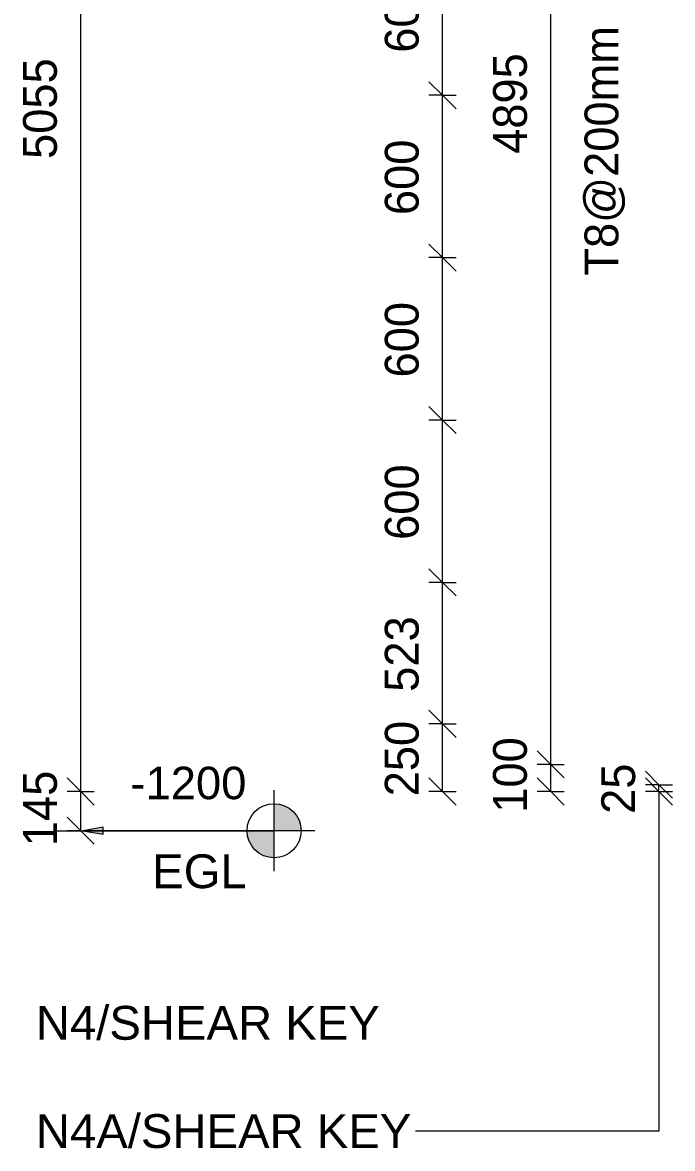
# Model space of a CAD drawing. Header units: millimetres. Extents: x 11044 to 27690, y -2714 to 8859.
# Drawn here: x 18867 to 21269, y -2714 to 1446 of the extents above; entities that cross this region are included whole.
import ezdxf

# ---------------------------------------------------------------- set-up
doc = ezdxf.new("R2010")
doc.units = ezdxf.units.MM
for name, color, linetype, lineweight in [('A-ANNO-DIMS', 211, 'Continuous', 9), ('A-ANNO-DIMS-50', 211, 'Continuous', 9), ('A-DETL-MBND', 5, 'Continuous', 18), ('G-ANNO-DIMS', 111, 'Continuous', 9), ('G-ANNO-TEXT', 231, 'Continuous', 9)]:
    doc.layers.add(name, color=color, linetype=linetype, lineweight=lineweight)
doc.styles.add('Arial_1', font='arial.ttf', dxfattribs={"height": 125})
doc.styles.add('Arial_2', font='arial.ttf', dxfattribs={"height": 120})
doc.styles.add('Nirmala UI Semilight', font='NirmalaS.ttf', dxfattribs={"height": 125})
doc.dimstyles.new('Arrow_Filled_-_2_5_NI_UI', dxfattribs={"dimscale": 304.8, "dimtxt": 130.920493, "dimasz": 0.328084, "dimexe": 0.164042, "dimexo": 0.0625, "dimgap": 0.164042, "dimtad": 1, "dimdec": 4, "dimzin": 0, "dimdsep": 46, "dimtxsty": 'Nirmala UI Semilight', "dimblk1": 'OBLIQUE', "dimblk2": 'OBLIQUE', "dimsah": 1, "dimcen": 0.09, "dimazin": 0, "dimtfac": 1, "dimtdec": 4, "dimtix": 1, "dimtmove": 0, "dimatfit": 3, "dimfxl": 0.164042, "dimfxlon": 1, "dimtvp": 1, "dimtolj": 1, "dimtzin": 0, "dimarcsym": 2})

# ---------------------------------------------------------------- blocks, each defined once
blk = doc.blocks.new('DIMBLOCK2-Elevation Front')
at = {"layer": 'A-ANNO-DIMS-50'}
for p, q in [((19082, -1395), (19032, -1345)), ((19082, -1395), (19032, -1395)), ((19082, -1540), (19082, -1395)), ((19082, -1395), (19132, -1445)), ((19082, -1395), (19132, -1395)), ((19082, -1540), (19032, -1490)), ((19082, -1540), (19032, -1540)), ((19082, -1540), (19132, -1590)), ((19082, -1540), (19132, -1540))]:
    blk.add_line(p, q, dxfattribs=at)
at = {"layer": 'A-ANNO-DIMS-50', "color": 0, "insert": (18868.9, -1597.2), "char_height": 125, "width": 311.353, "attachment_point": 1, "rotation": 90, "line_spacing_factor": 1.142579, "style": 'Nirmala UI Semilight'}
blk.add_mtext('145', dxfattribs=at)
blk = doc.blocks.new('_Oblique')
at = {"color": 0, "linetype": 'ByBlock', "lineweight": -2}
blk.add_line((-0.5, -0.5), (0.5, 0.5), dxfattribs=at)
blk = doc.blocks.new('DIMBLOCK3-Elevation Front')
at = {"layer": 'A-ANNO-DIMS-50'}
for p, q in [((19082, 3660), (19032, 3710)), ((19082, 3660), (19032, 3660)), ((19082, -1395), (19082, 3660)), ((19082, 3660), (19132, 3610)), ((19082, 3660), (19132, 3660)), ((19082, -1395), (19032, -1345)), ((19082, -1395), (19032, -1395)), ((19082, -1395), (19132, -1445)), ((19082, -1395), (19132, -1395))]:
    blk.add_line(p, q, dxfattribs=at)
at = {"layer": 'A-ANNO-DIMS-50', "color": 0, "insert": (18868.9, 942.1), "char_height": 125, "width": 457.032, "attachment_point": 1, "rotation": 90, "line_spacing_factor": 1.142579, "style": 'Nirmala UI Semilight'}
blk.add_mtext('5055', dxfattribs=at)
blk = doc.blocks.new('Spot Elevations - M_Spot Elevation - Target Filled-10609-Elevation Front')
at = {"layer": 'G-ANNO-DIMS'}
h = blk.add_hatch(color=256, dxfattribs=at)
edge = h.paths.add_edge_path()
edge.add_line((19796.9, -1540), (19896.9, -1540))
edge.add_arc((19796.9, -1540), 100, 0, 90)
edge.add_line((19796.9, -1440), (19796.9, -1540))
h = blk.add_hatch(color=256, dxfattribs=at)
edge = h.paths.add_edge_path()
edge.add_line((19796.9, -1540), (19696.9, -1540))
edge.add_arc((19796.9, -1540), 100, 180, 270)
edge.add_line((19796.9, -1640), (19796.9, -1540))
for p, q in [((19796.9, -1690), (19796.9, -1390)), ((19946.9, -1540), (19096.9, -1540))]:
    blk.add_line(p, q, dxfattribs=at)
blk.add_circle((19796.9, -1540), 100, dxfattribs=at)
blk = doc.blocks.new('DIMBLOCK77-Elevation Front')
at = {"layer": 'A-ANNO-DIMS-50'}
for p, q in [((20819.1, -1295), (20769.1, -1245)), ((20819.1, -1295), (20769.1, -1295)), ((20819.1, -1395), (20819.1, -1295)), ((20819.1, -1295), (20869.1, -1345)), ((20819.1, -1295), (20869.1, -1295)), ((20819.1, -1395), (20769.1, -1345)), ((20819.1, -1395), (20769.1, -1395)), ((20819.1, -1395), (20869.1, -1445)), ((20819.1, -1395), (20869.1, -1395))]:
    blk.add_line(p, q, dxfattribs=at)
at = {"layer": 'A-ANNO-DIMS-50', "color": 0, "insert": (20606, -1473.5), "char_height": 125, "width": 308.496, "attachment_point": 1, "rotation": 90, "line_spacing_factor": 1.142579, "style": 'Nirmala UI Semilight'}
blk.add_mtext('100', dxfattribs=at)
blk = doc.blocks.new('DIMBLOCK78-Elevation Front')
at = {"layer": 'A-ANNO-DIMS-50'}
for p, q in [((20819.1, 3600), (20769.1, 3650)), ((20819.1, 3600), (20769.1, 3600)), ((20819.1, -1295), (20819.1, 3600)), ((20819.1, 3600), (20869.1, 3550)), ((20819.1, 3600), (20869.1, 3600)), ((20819.1, -1295), (20769.1, -1245)), ((20819.1, -1295), (20769.1, -1295)), ((20819.1, -1295), (20869.1, -1345)), ((20819.1, -1295), (20869.1, -1295))]:
    blk.add_line(p, q, dxfattribs=at)
at = {"layer": 'A-ANNO-DIMS-50', "color": 0, "char_height": 125, "attachment_point": 1, "rotation": 90, "line_spacing_factor": 1.142579, "style": 'Nirmala UI Semilight'}
for s, insert, width in [('T8@200mm C/C', (20944, 511), 1539.625), ('4895', (20606, 960.9), 459.888)]:
    blk.add_mtext(s, dxfattribs=dict(at, insert=insert, width=width))
blk = doc.blocks.new('DIMBLOCK80-Elevation Front')
at = {"layer": 'A-ANNO-DIMS-50'}
for p, q in [((20419.1, -1145), (20369.1, -1095)), ((20419.1, -1145), (20369.1, -1145)), ((20419.1, -1395), (20419.1, -1145)), ((20419.1, -1145), (20469.1, -1195)), ((20419.1, -1145), (20469.1, -1145)), ((20419.1, -1395), (20369.1, -1345)), ((20419.1, -1395), (20369.1, -1395)), ((20419.1, -1395), (20469.1, -1445)), ((20419.1, -1395), (20469.1, -1395))]:
    blk.add_line(p, q, dxfattribs=at)
at = {"layer": 'A-ANNO-DIMS-50', "color": 0, "insert": (20206, -1412.8), "char_height": 125, "width": 342.774, "attachment_point": 1, "rotation": 90, "line_spacing_factor": 1.142579, "style": 'Nirmala UI Semilight'}
blk.add_mtext('250', dxfattribs=at)
blk = doc.blocks.new('DIMBLOCK81-Elevation Front')
at = {"layer": 'A-ANNO-DIMS-50'}
for p, q in [((20419.1, -622.5), (20369.1, -572.5)), ((20419.1, -622.5), (20369.1, -622.5)), ((20419.1, -1145), (20419.1, -622.5)), ((20419.1, -622.5), (20469.1, -672.5)), ((20419.1, -622.5), (20469.1, -622.5)), ((20419.1, -1145), (20369.1, -1095)), ((20419.1, -1145), (20369.1, -1145)), ((20419.1, -1145), (20469.1, -1195)), ((20419.1, -1145), (20469.1, -1145))]:
    blk.add_line(p, q, dxfattribs=at)
at = {"layer": 'A-ANNO-DIMS-50', "color": 0, "insert": (20206, -1026.6), "char_height": 125, "width": 342.774, "attachment_point": 1, "rotation": 90, "line_spacing_factor": 1.142579, "style": 'Nirmala UI Semilight'}
blk.add_mtext('523', dxfattribs=at)
blk = doc.blocks.new('DIMBLOCK82-Elevation Front')
at = {"layer": 'A-ANNO-DIMS-50'}
for p, q in [((20419.1, -22.5), (20369.1, 27.5)), ((20419.1, -22.5), (20369.1, -22.5)), ((20419.1, -622.5), (20419.1, -22.5)), ((20419.1, -22.5), (20469.1, -72.5)), ((20419.1, -22.5), (20469.1, -22.5)), ((20419.1, -622.5), (20369.1, -572.5)), ((20419.1, -622.5), (20369.1, -622.5)), ((20419.1, -622.5), (20469.1, -672.5)), ((20419.1, -622.5), (20469.1, -622.5))]:
    blk.add_line(p, q, dxfattribs=at)
at = {"layer": 'A-ANNO-DIMS-50', "color": 0, "insert": (20206, -465.3), "char_height": 125, "width": 342.774, "attachment_point": 1, "rotation": 90, "line_spacing_factor": 1.142579, "style": 'Nirmala UI Semilight'}
blk.add_mtext('600', dxfattribs=at)
blk = doc.blocks.new('DIMBLOCK83-Elevation Front')
at = {"layer": 'A-ANNO-DIMS-50'}
for p, q in [((20419.1, 577.5), (20369.1, 627.5)), ((20419.1, 577.5), (20369.1, 577.5)), ((20419.1, -22.5), (20419.1, 577.5)), ((20419.1, 577.5), (20469.1, 527.5)), ((20419.1, 577.5), (20469.1, 577.5)), ((20419.1, -22.5), (20369.1, 27.5)), ((20419.1, -22.5), (20369.1, -22.5)), ((20419.1, -22.5), (20469.1, -72.5)), ((20419.1, -22.5), (20469.1, -22.5))]:
    blk.add_line(p, q, dxfattribs=at)
at = {"layer": 'A-ANNO-DIMS-50', "color": 0, "insert": (20206, 134.7), "char_height": 125, "width": 342.774, "attachment_point": 1, "rotation": 90, "line_spacing_factor": 1.142579, "style": 'Nirmala UI Semilight'}
blk.add_mtext('600', dxfattribs=at)
blk = doc.blocks.new('DIMBLOCK84-Elevation Front')
at = {"layer": 'A-ANNO-DIMS-50'}
for p, q in [((20419.1, 1177.5), (20369.1, 1227.5)), ((20419.1, 1177.5), (20369.1, 1177.5)), ((20419.1, 577.5), (20419.1, 1177.5)), ((20419.1, 1177.5), (20469.1, 1127.5)), ((20419.1, 1177.5), (20469.1, 1177.5)), ((20419.1, 577.5), (20369.1, 627.5)), ((20419.1, 577.5), (20369.1, 577.5)), ((20419.1, 577.5), (20469.1, 527.5)), ((20419.1, 577.5), (20469.1, 577.5))]:
    blk.add_line(p, q, dxfattribs=at)
at = {"layer": 'A-ANNO-DIMS-50', "color": 0, "insert": (20206, 734.7), "char_height": 125, "width": 342.774, "attachment_point": 1, "rotation": 90, "line_spacing_factor": 1.142579, "style": 'Nirmala UI Semilight'}
blk.add_mtext('600', dxfattribs=at)
blk = doc.blocks.new('DIMBLOCK85-Elevation Front')
at = {"layer": 'A-ANNO-DIMS-50'}
for p, q in [((20419.1, 1777.5), (20369.1, 1827.5)), ((20419.1, 1777.5), (20369.1, 1777.5)), ((20419.1, 1177.5), (20419.1, 1777.5)), ((20419.1, 1777.5), (20469.1, 1727.5)), ((20419.1, 1777.5), (20469.1, 1777.5)), ((20419.1, 1177.5), (20369.1, 1227.5)), ((20419.1, 1177.5), (20369.1, 1177.5)), ((20419.1, 1177.5), (20469.1, 1127.5)), ((20419.1, 1177.5), (20469.1, 1177.5))]:
    blk.add_line(p, q, dxfattribs=at)
at = {"layer": 'A-ANNO-DIMS-50', "color": 0, "insert": (20206, 1334.7), "char_height": 125, "width": 342.774, "attachment_point": 1, "rotation": 90, "line_spacing_factor": 1.142579, "style": 'Nirmala UI Semilight'}
blk.add_mtext('600', dxfattribs=at)
blk = doc.blocks.new('DIMBLOCK102-Elevation Front')
at = {"layer": 'A-ANNO-DIMS-50'}
for p, q in [((21219.1, -1370), (21169.1, -1320)), ((21219.1, -1395), (21169.1, -1345)), ((21219.1, -1370), (21169.1, -1370)), ((21219.1, -1395), (21219.1, -1370)), ((21219.1, -1370), (21269.1, -1420)), ((21219.1, -1370), (21269.1, -1370)), ((21219.1, -1395), (21169.1, -1395)), ((21219.1, -1395), (21269.1, -1445)), ((21219.1, -1395), (21269.1, -1395))]:
    blk.add_line(p, q, dxfattribs=at)
at = {"layer": 'A-ANNO-DIMS-50', "color": 0, "insert": (21006, -1477.7), "char_height": 125, "width": 228.516, "attachment_point": 1, "rotation": 90, "line_spacing_factor": 1.142579, "style": 'Nirmala UI Semilight'}
blk.add_mtext('25', dxfattribs=at)

msp = doc.modelspace()

# ---------------------------------------------------------------- hatches: boundary and pattern name
at = {"layer": 'G-ANNO-DIMS'}
msp.add_hatch(color=256, dxfattribs=at).paths.add_polyline_path([(19090.0695, -1540), (19165.0695, -1553.22452), (19165.0695, -1526.77548)])

# ---------------------------------------------------------------- linework, layer by layer
at = {"layer": 'A-DETL-MBND'}
for p, q in [((21219.08597, -1395), (21219.08597, -2649.76001)), ((18990.0695, -1540), (19090.0695, -1540)), ((21219.08597, -2649.76001), (20319.08597, -2649.76001))]:
    msp.add_line(p, q, dxfattribs=at)
at = {"layer": 'G-ANNO-DIMS'}
for p, q in [((19165.0695, -1526.77548), (19090.0695, -1540)), ((19165.0695, -1553.22452), (19165.0695, -1526.77548)), ((19090.0695, -1540), (19165.0695, -1553.22452)), ((19090.0695, -1540), (19524.1867, -1540)), ((19524.1867, -1540), (19796.90794, -1540))]:
    msp.add_line(p, q, dxfattribs=at)

# ---------------------------------------------------------------- block references
msp.add_blockref('Spot Elevations - M_Spot Elevation - Target Filled-10609-Elevation Front', (0, 0), dxfattribs=at)

# ---------------------------------------------------------------- texts
at = {"layer": 'G-ANNO-TEXT', "color": 7, "char_height": 125, "attachment_point": 1, "rotation": 0.00059865, "style": 'Arial_1'}
for s, insert, width in [('EGL', (19346.19771, -1627.23643), 420.8859375), ('N4/SHEAR KEY', (18916.36442, -2187.23827), 1535.2315625), ('N4A/SHEAR KEY', (18916.3686, -2587.23827), 1675.526875)]:
    msp.add_mtext(s, dxfattribs=dict(at, insert=insert, width=width))

# ---------------------------------------------------------------- dimensions: what is measured, and where the dimension line sits
at = {"layer": 'A-ANNO-DIMS'}
for base, p1, p2, override, picture, middle in [((19081.98588, 3660), (19031.98588, -1395), (19031.98588, 3660), {"dimpost": '<>', "dimfxl": 5055}, 'DIMBLOCK3-Elevation Front', (18967.39383, 1132.5)), ((20419.08597, 1777.5), (20369.08597, 1177.5), (20369.08597, 1777.5), {"dimpost": '<>', "dimfxl": 600}, 'DIMBLOCK85-Elevation Front', (20304.45033, 1477.5)), ((20419.08597, 1177.5), (20369.08597, 577.5), (20369.08597, 1177.5), {"dimpost": '<>', "dimfxl": 600}, 'DIMBLOCK84-Elevation Front', (20304.45033, 877.5)), ((20419.08597, 577.5), (20369.08597, -22.5), (20369.08597, 577.5), {"dimpost": '<>', "dimfxl": 600}, 'DIMBLOCK83-Elevation Front', (20304.45033, 277.5)), ((20419.08597, -22.5), (20369.08597, -622.5), (20369.08597, -22.5), {"dimpost": '<>', "dimfxl": 600}, 'DIMBLOCK82-Elevation Front', (20304.45033, -322.5)), ((20419.08597, -622.5), (20369.08597, -1145), (20369.08597, -622.5), {"dimpost": '<>', "dimfxl": 522.5}, 'DIMBLOCK81-Elevation Front', (20304.45033, -883.75)), ((20419.08597, -1145), (20369.08597, -1395), (20369.08597, -1145), {"dimpost": '<>', "dimfxl": 250}, 'DIMBLOCK80-Elevation Front', (20304.49391, -1270)), ((20819.08597, -1295), (20769.08597, -1395), (20769.08597, -1295), {"dimpost": '<>', "dimfxl": 100}, 'DIMBLOCK77-Elevation Front', (20704.14524, -1345)), ((19081.98588, -1395), (19131.98588, -1540), (19031.98588, -1395), {"dimpost": '<>', "dimfxl": 176.13915}, 'DIMBLOCK2-Elevation Front', (18967.04515, -1467.5)), ((21219.08597, -1370), (21169.08597, -1395), (21169.08597, -1370), {"dimpost": '<>', "dimfxl": 25}, 'DIMBLOCK102-Elevation Front', (21104.49391, -1382.5))]:
    dim = msp.add_linear_dim(base=base, p1=p1, p2=p2, angle=90, dimstyle='Arrow_Filled_-_2_5_NI_UI', override=override, dxfattribs=at)
    dim.commit()
    dim.dimension.update_dxf_attribs({"geometry": picture, "text_midpoint": middle})
dim = msp.add_linear_dim(base=(20819.08597, 3600), p1=(20769.08597, -1295), p2=(20769.08597, 3600), angle=90, text='<>\\XT8@200mm C/C', dimstyle='Arrow_Filled_-_2_5_NI_UI', override={"dimpost": '<>', "dimfxl": 4895}, dxfattribs=at)
dim.commit()
dim.dimension.update_dxf_attribs({"geometry": 'DIMBLOCK78-Elevation Front', "text_midpoint": (20819.08597, 1152.5)})

# ---------------------------------------------------------------- next in the draw order: texts
at = {"layer": 'G-ANNO-DIMS', "insert": (19265.7688, -1303.56177), "char_height": 120, "width": 512.7339332, "attachment_point": 1, "line_spacing_factor": 0.941778, "style": 'Arial_2', "bg_fill": 3, "box_fill_scale": 0, "bg_fill_color": 256, "bg_fill_true_color": 3254780160, "bg_fill_transparency": 256}
msp.add_mtext('-1200', dxfattribs=at)

doc.saveas('drawing.dxf')
